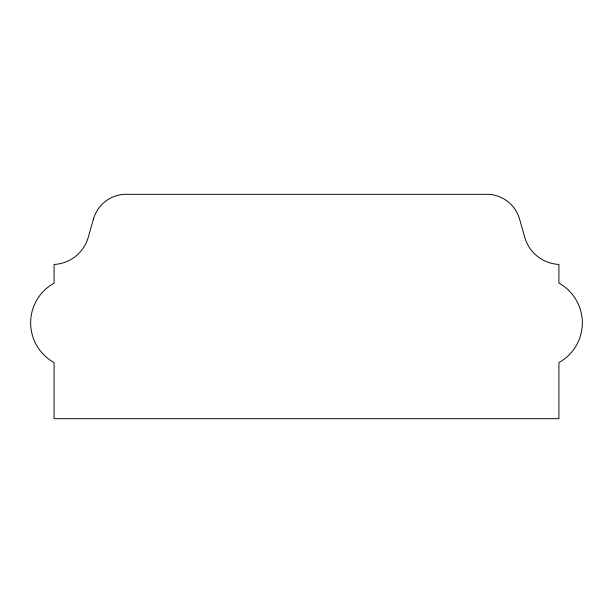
<?xml version="1.0" encoding="UTF-8"?>
<svg xmlns="http://www.w3.org/2000/svg" width="613" height="613" viewBox="0 0 613 613"><rect width="100%" height="100%" fill="white"/><g stroke="black" fill="none" stroke-linecap="round" stroke-linejoin="round"><path stroke-width="0.92" d="M93.414 219.14L88.272 237.269A37.408 37.408 0 0 1 54.09 264.433L54.09 283.129A45.393 45.393 0 0 0 54.09 362.589L54.09 418.679L558.91 418.679L558.91 362.589A45.393 45.393 0 0 0 558.91 283.129L558.91 264.433A37.408 37.408 0 0 1 524.728 237.269L519.586 219.14A34.228 34.228 0 0 0 488.799 194.321L124.201 194.321A34.228 34.228 0 0 0 93.414 219.14"/></g></svg>
